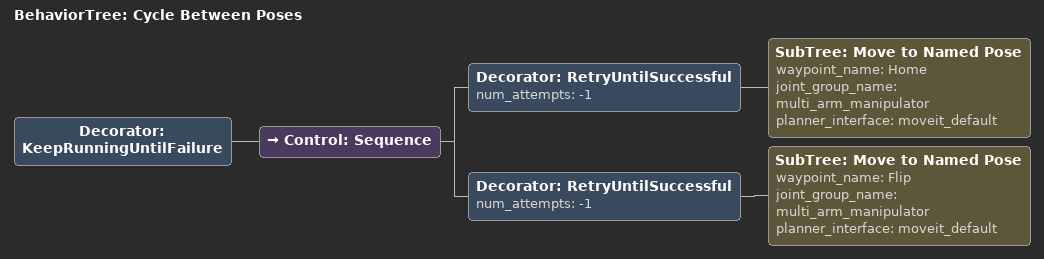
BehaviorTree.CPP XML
<?xml version='1.0' encoding='UTF-8'?>
<root BTCPP_format="4" main_tree_to_execute="Cycle Between Poses">
  <BehaviorTree ID="Cycle Between Poses" _description="Simple example objective for multi arm motions. Two arms are moved to different waypoints." _hardcoded="false">
    <Decorator ID="KeepRunningUntilFailure">
      <Control ID="Sequence">
        <Decorator ID="RetryUntilSuccessful" num_attempts="-1">
          <SubTree ID="Move to Named Pose" waypoint_name="Home" joint_group_name="multi_arm_manipulator" planner_interface="moveit_default"/>
        </Decorator>
        <Decorator ID="RetryUntilSuccessful" num_attempts="-1">
          <SubTree ID="Move to Named Pose" waypoint_name="Flip" joint_group_name="multi_arm_manipulator" planner_interface="moveit_default"/>
        </Decorator>
      </Control>
    </Decorator>
  </BehaviorTree>
</root>
